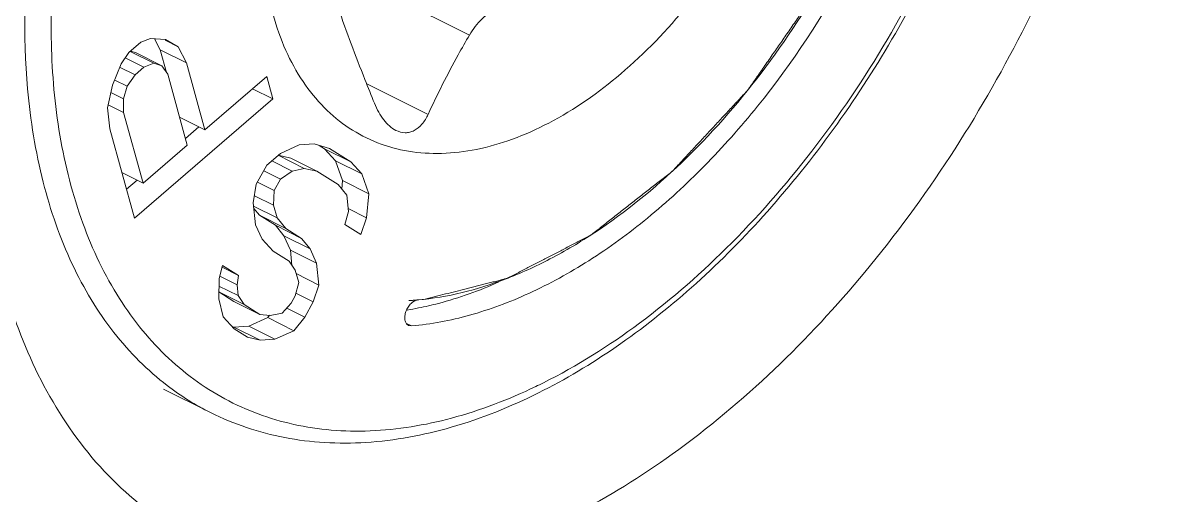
# Model space of a CAD drawing. Header units: millimetres. Extents: x 1177 to 4147, y 93 to 2194.
# Drawn here: x 3563.87 to 3568.16, y 936.746 to 938.529 of the extents above; entities that cross this region are included whole.
import ezdxf

# ---------------------------------------------------------------- set-up
doc = ezdxf.new("R2010")
doc.units = ezdxf.units.MM
doc.header["$LTSCALE"] = 0.1
doc.layers.get('0').update_dxf_attribs({"lineweight": 13})

# ---------------------------------------------------------------- blocks, each defined once
blk = doc.blocks.new('01')
for p, q in [((4021.4733, 923.5747), (4022.3589, 923.1319)), ((4020.5876, 923.0927), (4020.5241, 923.038)), ((4020.5241, 923.038), (4020.5876, 923.0927)), ((4020.6407, 923.1137), (4020.5876, 923.0927)), ((4020.5876, 923.0927), (4020.6407, 923.1137)), ((4020.7207, 923.1083), (4020.6407, 923.1137)), ((4020.6407, 923.1137), (4020.7207, 923.1083)), ((4020.6925, 923.0531), (4020.6628, 923.1122)), ((4020.7904, 923.069), (4020.719, 923.1048)), ((4020.7904, 923.069), (4020.7207, 923.1083)), ((4020.7207, 923.1083), (4020.7904, 923.069)), ((4020.8339, 922.9824), (4020.7904, 923.069)), ((4020.7904, 923.069), (4020.8339, 922.9824)), ((4020.5241, 923.038), (4020.482, 922.9768)), ((4020.482, 922.9768), (4020.5241, 923.038)), ((4020.6048, 922.9586), (4020.5041, 923.0089)), ((4020.658, 922.9796), (4020.5304, 923.0434)), ((4020.5328, 923.0455), (4020.5593, 923.0375)), ((4020.7007, 922.9668), (4020.5593, 923.0375)), ((4020.8339, 922.9824), (4020.6925, 923.0531)), ((4020.7263, 922.9302), (4020.6925, 923.0531)), ((4020.482, 922.9768), (4020.4351, 922.8618)), ((4020.4351, 922.8618), (4020.482, 922.9768)), ((4020.5572, 922.9175), (4020.4733, 922.9595)), ((4020.6048, 922.9586), (4020.5572, 922.9175)), ((4020.5572, 922.9175), (4020.6048, 922.9586)), ((4020.658, 922.9796), (4020.6048, 922.9586)), ((4020.6048, 922.9586), (4020.658, 922.9796)), ((4020.7007, 922.9668), (4020.658, 922.9796)), ((4020.658, 922.9796), (4020.7007, 922.9668)), ((4020.7332, 922.9203), (4020.7007, 922.9668)), ((4020.7007, 922.9668), (4020.7332, 922.9203)), ((4020.9333, 922.621), (4020.8339, 922.9824)), ((4020.8339, 922.9824), (4020.9333, 922.621)), ((4020.5152, 922.8564), (4020.4489, 922.8895)), ((4020.5572, 922.9175), (4020.5152, 922.8564)), ((4020.5152, 922.8564), (4020.5572, 922.9175)), ((4020.8381, 922.5389), (4020.7332, 922.9203)), ((4020.7332, 922.9203), (4020.8381, 922.5389)), ((4021.2665, 922.9085), (4020.9333, 922.621)), ((4020.9333, 922.621), (4021.2665, 922.9085)), ((4021.2997, 922.7881), (4021.2665, 922.9085)), ((4021.2665, 922.9085), (4021.2997, 922.7881)), ((4020.4351, 922.8618), (4020.4096, 922.7405)), ((4020.4096, 922.7405), (4020.4351, 922.8618)), ((4020.4945, 922.7888), (4020.4269, 922.8226)), ((4020.5152, 922.8564), (4020.4945, 922.7888)), ((4020.4945, 922.7888), (4020.5152, 922.8564)), ((4021.2997, 922.7881), (4021.1903, 922.8428)), ((4022.1359, 922.7042), (4021.8051, 922.8696)), ((4020.4952, 922.7149), (4020.4129, 922.7561)), ((4020.4945, 922.7888), (4020.4952, 922.7149)), ((4020.4952, 922.7149), (4020.4945, 922.7888)), ((4021.2997, 922.7881), (4020.5539, 922.1446)), ((4020.5539, 922.1446), (4021.2997, 922.7881)), ((4020.4096, 922.7405), (4020.4213, 922.6264)), ((4020.4213, 922.6264), (4020.4096, 922.7405)), ((4020.6001, 922.3335), (4020.4952, 922.7149)), ((4020.4952, 922.7149), (4020.6001, 922.3335)), ((4020.9333, 922.621), (4020.7967, 922.6893)), ((4020.8284, 922.5742), (4020.9013, 922.6371)), ((4020.5539, 922.1446), (4020.4213, 922.6264)), ((4020.4213, 922.6264), (4020.5539, 922.1446)), ((4020.8381, 922.5389), (4020.6001, 922.3335)), ((4020.6001, 922.3335), (4020.8381, 922.5389)), ((4021.4422, 922.5401), (4021.3401, 922.494)), ((4021.4422, 922.5401), (4021.3401, 922.494)), ((4021.5218, 922.5451), (4021.4422, 922.5401)), ((4021.5218, 922.5451), (4021.4422, 922.5401)), ((4021.6045, 922.5206), (4021.5218, 922.5451)), ((4021.6045, 922.5206), (4021.5218, 922.5451)), ((4021.5774, 922.5194), (4021.5497, 922.5368)), ((4021.7189, 922.4487), (4021.5774, 922.5194)), ((4021.6377, 922.4539), (4021.5774, 922.5194)), ((4021.7189, 922.4487), (4021.6045, 922.5206)), ((4021.7189, 922.4487), (4021.6045, 922.5206)), ((4021.3401, 922.494), (4021.2666, 922.4299)), ((4021.3401, 922.494), (4021.2666, 922.4299)), ((4021.4034, 922.399), (4021.2939, 922.4537)), ((4021.3274, 922.4837), (4021.3958, 922.4683)), ((4021.4688, 922.413), (4021.3274, 922.4837)), ((4021.5372, 922.3976), (4021.3958, 922.4683)), ((4021.7791, 922.3832), (4021.6377, 922.4539)), ((4021.6755, 922.3474), (4021.6377, 922.4539)), ((4021.7791, 922.3832), (4021.7189, 922.4487)), ((4021.7791, 922.3832), (4021.7189, 922.4487)), ((4020.6001, 922.3335), (4020.4863, 922.3904)), ((4021.2666, 922.4299), (4021.2105, 922.3274)), ((4021.2666, 922.4299), (4021.2105, 922.3274)), ((4021.3412, 922.3555), (4021.2518, 922.4002)), ((4021.3412, 922.3555), (4021.4034, 922.399)), ((4021.3412, 922.3555), (4021.4034, 922.399)), ((4021.4034, 922.399), (4021.4688, 922.413)), ((4021.4034, 922.399), (4021.4688, 922.413)), ((4021.4688, 922.413), (4021.5372, 922.3976)), ((4021.4688, 922.413), (4021.5372, 922.3976)), ((4021.5372, 922.3976), (4021.6516, 922.3256)), ((4021.5372, 922.3976), (4021.6516, 922.3256)), ((4020.511, 922.3004), (4020.568, 922.3496)), ((4021.2105, 922.3274), (4021.1943, 922.2273)), ((4021.2105, 922.3274), (4021.1943, 922.2273)), ((4021.3075, 922.2939), (4021.2166, 922.3394)), ((4021.3075, 922.2939), (4021.3412, 922.3555)), ((4021.3075, 922.2939), (4021.3412, 922.3555)), ((4021.6516, 922.3256), (4021.6975, 922.2691)), ((4021.6516, 922.3256), (4021.6975, 922.2691)), ((4021.6709, 922.3019), (4021.6755, 922.3474)), ((4021.817, 922.2767), (4021.6755, 922.3474)), ((4021.817, 922.2767), (4021.7791, 922.3832)), ((4021.817, 922.2767), (4021.7791, 922.3832)), ((4021.3025, 922.2144), (4021.2005, 922.2654)), ((4021.3025, 922.2144), (4021.3075, 922.2939)), ((4021.3025, 922.2144), (4021.3075, 922.2939)), ((4021.6975, 922.2691), (4021.7068, 922.1806)), ((4021.6975, 922.2691), (4021.7068, 922.1806)), ((4021.8038, 922.1472), (4021.817, 922.2767)), ((4021.8038, 922.1472), (4021.817, 922.2767)), ((4021.1943, 922.2273), (4021.2066, 922.1093)), ((4021.1943, 922.2273), (4021.2066, 922.1093)), ((4021.3229, 922.1464), (4021.1961, 922.2098)), ((4021.3229, 922.1464), (4021.3025, 922.2144)), ((4021.3229, 922.1464), (4021.3025, 922.2144)), ((4021.2275, 922.1606), (4021.1974, 922.1976)), ((4021.3689, 922.0899), (4021.2275, 922.1606)), ((4021.3133, 922.1067), (4021.2275, 922.1606)), ((4021.3689, 922.0899), (4021.3229, 922.1464)), ((4021.3689, 922.0899), (4021.3229, 922.1464)), ((4021.7068, 922.1806), (4021.6874, 922.1101)), ((4021.7068, 922.1806), (4021.6874, 922.1101)), ((4021.8038, 922.1472), (4021.7051, 922.1965)), ((4021.7732, 922.0561), (4021.8038, 922.1472)), ((4021.7732, 922.0561), (4021.8038, 922.1472)), ((4021.2066, 922.1093), (4021.2413, 922.0323)), ((4021.2066, 922.1093), (4021.2413, 922.0323)), ((4021.4547, 922.0359), (4021.3133, 922.1067)), ((4021.3592, 922.0502), (4021.3133, 922.1067)), ((4021.4547, 922.0359), (4021.3689, 922.0899)), ((4021.4547, 922.0359), (4021.3689, 922.0899)), ((4021.6874, 922.1101), (4021.7732, 922.0561)), ((4021.6874, 922.1101), (4021.7732, 922.0561)), ((4021.2413, 922.0323), (4021.3016, 921.9668)), ((4021.2413, 922.0323), (4021.3016, 921.9668)), ((4021.5007, 921.9795), (4021.3592, 922.0502)), ((4021.394, 921.9732), (4021.3592, 922.0502)), ((4021.5007, 921.9795), (4021.4547, 922.0359)), ((4021.5007, 921.9795), (4021.4547, 922.0359)), ((4021.3016, 921.9668), (4021.3874, 921.9129)), ((4021.3016, 921.9668), (4021.3874, 921.9129)), ((4021.5354, 921.9025), (4021.394, 921.9732)), ((4021.4027, 921.89), (4021.394, 921.9732)), ((4021.5354, 921.9025), (4021.5007, 921.9795)), ((4021.5354, 921.9025), (4021.5007, 921.9795)), ((4021.3874, 921.9129), (4021.4191, 921.8654)), ((4021.3874, 921.9129), (4021.4191, 921.8654)), ((4021.5477, 921.7844), (4021.5354, 921.9025)), ((4021.5477, 921.7844), (4021.5354, 921.9025)), ((4021.0291, 921.8902), (4021.0097, 921.8197)), ((4021.0291, 921.8902), (4021.0097, 921.8197)), ((4021.1149, 921.8362), (4021.0264, 921.8804)), ((4021.1149, 921.8362), (4021.0291, 921.8902)), ((4021.1149, 921.8362), (4021.0291, 921.8902)), ((4021.1067, 921.7862), (4021.1149, 921.8362)), ((4021.1067, 921.7862), (4021.1149, 921.8362)), ((4021.4191, 921.8654), (4021.4395, 921.7974)), ((4021.4191, 921.8654), (4021.4395, 921.7974)), ((4021.5477, 921.7844), (4021.4249, 921.8458)), ((4021.0097, 921.8197), (4021.0078, 921.7106)), ((4021.0097, 921.8197), (4021.0078, 921.7106)), ((4021.1129, 921.7272), (4021.009, 921.7791)), ((4021.1067, 921.7862), (4021.0134, 921.8329)), ((4021.1129, 921.7272), (4021.1067, 921.7862)), ((4021.1129, 921.7272), (4021.1067, 921.7862)), ((4021.4395, 921.7974), (4021.4202, 921.7269)), ((4021.4395, 921.7974), (4021.4202, 921.7269)), ((4021.5172, 921.6934), (4021.5477, 921.7844)), ((4021.5172, 921.6934), (4021.5477, 921.7844)), ((4021.1446, 921.6797), (4021.0084, 921.7478)), ((4021.0889, 921.6964), (4021.0084, 921.7471)), ((4021.1446, 921.6797), (4021.1129, 921.7272)), ((4021.1446, 921.6797), (4021.1129, 921.7272)), ((4021.4202, 921.7269), (4021.3977, 921.6858)), ((4021.4202, 921.7269), (4021.3977, 921.6858)), ((4021.5172, 921.6934), (4021.4238, 921.7401)), ((4021.0078, 921.7106), (4021.0313, 921.6131)), ((4021.0078, 921.7106), (4021.0313, 921.6131)), ((4021.2303, 921.6257), (4021.0889, 921.6964)), ((4021.2303, 921.6257), (4021.1446, 921.6797)), ((4021.2303, 921.6257), (4021.1446, 921.6797)), ((4021.3977, 921.6858), (4021.3498, 921.6333)), ((4021.3977, 921.6858), (4021.3498, 921.6333)), ((4021.4723, 921.6114), (4021.3744, 921.6603)), ((4021.4723, 921.6114), (4021.5172, 921.6934)), ((4021.4723, 921.6114), (4021.5172, 921.6934)), ((4022.08, 921.7041), (4022.0858, 921.7046)), ((4022.0858, 921.7046), (4022.1194, 921.7081)), ((4021.0313, 921.6131), (4021.0916, 921.5476)), ((4021.0313, 921.6131), (4021.0916, 921.5476)), ((4021.1696, 921.563), (4021.2717, 921.609)), ((4021.2845, 921.6193), (4021.2303, 921.6257)), ((4021.2845, 921.6193), (4021.2303, 921.6257)), ((4021.2717, 921.609), (4021.2818, 921.6214)), ((4021.4131, 921.5383), (4021.2717, 921.609)), ((4021.3498, 921.6333), (4021.2845, 921.6193)), ((4021.3498, 921.6333), (4021.2845, 921.6193)), ((4021.4131, 921.5383), (4021.4723, 921.6114)), ((4021.4131, 921.5383), (4021.4723, 921.6114)), ((4021.08, 921.5602), (4021.09, 921.5579)), ((4021.09, 921.5579), (4021.1696, 921.563)), ((4021.2314, 921.4872), (4021.09, 921.5579)), ((4021.0916, 921.5476), (4021.163, 921.5027)), ((4021.0916, 921.5476), (4021.163, 921.5027)), ((4021.3111, 921.4922), (4021.1696, 921.563)), ((4021.3111, 921.4922), (4021.4131, 921.5383)), ((4021.3111, 921.4922), (4021.4131, 921.5383)), ((4022.0464, 921.5641), (4022.0197, 921.5774)), ((4022.0464, 921.5641), (4022.0297, 921.567)), ((4021.163, 921.5027), (4021.2314, 921.4872)), ((4021.163, 921.5027), (4021.2314, 921.4872)), ((4021.2314, 921.4872), (4021.3111, 921.4922)), ((4021.2314, 921.4872), (4021.3111, 921.4922)), ((4020.9644, 921.0966), (4020.7109, 921.2234))]:
    blk.add_line(p, q)
for centre, radius, start, end in [((4021.7465, 923.3543), 1.7269, 279.21284, 281.29787), ((4021.6192, 922.4041), 1.4623, 232.56694, 243.39728), ((4021.4231, 923.9246), 2.9823, 295.68553, 296.56658)]:
    blk.add_arc(centre, radius, start, end)
for points, knots in [([(4024.408, 927.9837), (4024.52, 927.9277), (4024.7342, 927.7844), (4024.9995, 927.4927), (4025.2056, 927.1331), (4025.3495, 926.7159), (4025.43, 926.2511), (4025.4467, 925.7488), (4025.3999, 925.2198), (4025.2911, 924.6757), (4025.1229, 924.1286), (4024.8992, 923.5908), (4024.6253, 923.0746), (4024.3072, 922.5918), (4023.9522, 922.1534), (4023.568, 921.7692), (4023.1632, 921.4482), (4022.8757, 921.2755), (4022.7309, 921.2031)], [0, 0, 0, 0, 0.046374, 0.094191, 0.144678, 0.198693, 0.256662, 0.318598, 0.384166, 0.452757, 0.523561, 0.595631, 0.66795, 0.739486, 0.809251, 0.876361, 0.940103, 1, 1, 1, 1]), ([(4022.7569, 921.2572), (4022.9384, 921.348), (4023.2982, 921.5751), (4023.7923, 922.0104), (4024.2472, 922.539), (4024.646, 923.1412), (4024.9739, 923.7945), (4025.2187, 924.4745), (4025.3711, 925.1559), (4025.4253, 925.8135), (4025.3789, 926.4234), (4025.2326, 926.9636), (4025.0243, 927.3474), (4024.8124, 927.5925), (4024.6364, 927.7429), (4024.4418, 927.8617), (4024.2308, 927.9478), (4024.0055, 928.0001), (4023.6831, 928.0248), (4023.2518, 927.9643), (4022.9219, 927.8349), (4022.7569, 927.7524)], [0, 0, 0, 0, 0.063265, 0.131823, 0.204585, 0.280032, 0.356417, 0.431911, 0.504761, 0.573445, 0.636852, 0.694489, 0.746724, 0.771287, 0.795134, 0.818602, 0.84206, 0.865879, 0.890399, 0.942508, 1, 1, 1, 1]), ([(4021.5543, 926.7979), (4021.4262, 926.654), (4021.1825, 926.3479), (4020.8632, 925.8508), (4020.5913, 925.3198), (4020.3738, 924.7684), (4020.2161, 924.2104), (4020.1221, 923.6595), (4020.0943, 923.1296), (4020.1214, 922.7866), (4020.1474, 922.6231)], [0, 0, 0, 0, 0.127491, 0.258267, 0.390299, 0.521487, 0.64978, 0.77329, 0.890419, 1, 1, 1, 1]), ([(4022.0464, 921.5641), (4022.1518, 921.5733), (4022.369, 921.6148), (4022.6906, 921.7354), (4023.0127, 921.9132), (4023.329, 922.1446), (4023.6333, 922.4247), (4024.0193, 922.8609), (4024.4317, 923.4879), (4024.7307, 924.1796), (4024.8894, 924.7512), (4024.9634, 925.1714), (4024.9917, 925.5783), (4024.9687, 926.073), (4024.8829, 926.4292), (4024.7882, 926.6397)], [0, 0, 0, 0, 0.049411, 0.10258, 0.159713, 0.220696, 0.28513, 0.352417, 0.492284, 0.633465, 0.702331, 0.76887, 0.832367, 0.892274, 1, 1, 1, 1]), ([(4021.086, 926.4375), (4020.8915, 926.1672), (4020.5475, 925.5934), (4020.237, 924.822), (4020.0707, 924.1909), (4019.9672, 923.5873), (4019.9526, 923.1333), (4019.9784, 922.8415)], [0, 0, 0, 0, 0.260591, 0.521022, 0.64786, 0.770696, 1, 1, 1, 1]), ([(4026.0803, 926.0251), (4026.0803, 925.5445), (4025.9328, 924.5455), (4025.3842, 923.1248), (4024.5583, 921.8501), (4023.8381, 921.1497), (4023.4507, 920.8724)], [0, 0, 0, 0, 0.241612, 0.501416, 0.760461, 1, 1, 1, 1]), ([(4022.0802, 921.7041), (4022.241, 921.7182), (4022.487, 921.7807), (4022.7993, 921.9229), (4023.1279, 922.1181), (4023.5239, 922.4423), (4023.9485, 922.9246), (4024.3135, 923.4858), (4024.6007, 924.0979), (4024.7956, 924.7302), (4024.86, 925.1602), (4024.8724, 925.3703)], [0, 0, 0, 0, 0.098298, 0.151974, 0.208695, 0.330535, 0.461657, 0.598465, 0.736688, 0.871895, 1, 1, 1, 1]), ([(4024.2772, 925.265), (4024.2772, 925.0969), (4024.2392, 924.7487), (4024.0901, 924.2351), (4023.856, 923.7387), (4023.5516, 923.2912), (4023.1964, 922.9208), (4022.8657, 922.6889), (4022.5958, 922.5676), (4022.4014, 922.5114), (4022.2125, 922.4885), (4022.0894, 922.4962), (4022.0306, 922.5059)], [0, 0, 0, 0, 0.128809, 0.266666, 0.408304, 0.547874, 0.679834, 0.799848, 0.854727, 0.906117, 0.954336, 1, 1, 1, 1]), ([(4022.1194, 921.7081), (4022.1378, 921.7127), (4022.1746, 921.7221), (4022.2299, 921.7361), (4022.2851, 921.7501), (4022.3312, 921.7617), (4022.368, 921.7711), (4022.3956, 921.778), (4022.4232, 921.785), (4022.4509, 921.792), (4022.4739, 921.7979), (4022.4923, 921.8025), (4022.5061, 921.806), (4022.5176, 921.809), (4022.5268, 921.8113), (4022.5337, 921.813), (4022.5406, 921.8148), (4022.5464, 921.8162), (4022.551, 921.8174), (4022.5539, 921.8181), (4022.5562, 921.8187), (4022.5579, 921.8192), (4022.5593, 921.8195), (4022.5604, 921.8198), (4022.5609, 921.8199), (4022.5614, 921.82), (4022.5618, 921.8203), (4022.5624, 921.8206), (4022.5634, 921.8211), (4022.5649, 921.8219), (4022.5666, 921.8228), (4022.569, 921.824), (4022.5719, 921.8255), (4022.5766, 921.8279), (4022.5825, 921.831), (4022.5895, 921.8346), (4022.5966, 921.8383), (4022.606, 921.8431), (4022.6177, 921.8492), (4022.6318, 921.8565), (4022.6506, 921.8662), (4022.6741, 921.8783), (4022.7022, 921.8929), (4022.7304, 921.9075), (4022.7586, 921.9221), (4022.7962, 921.9415), (4022.8337, 921.9609), (4022.8713, 921.9804), (4022.8995, 921.9949), (4022.9229, 922.0071), (4022.9417, 922.0168), (4022.9558, 922.0241), (4022.9675, 922.0302), (4022.9769, 922.035), (4022.984, 922.0387), (4022.991, 922.0423), (4022.9969, 922.0454), (4023.0016, 922.0478), (4023.0045, 922.0493), (4023.0069, 922.0505), (4023.0086, 922.0514), (4023.0101, 922.0522), (4023.0111, 922.0527), (4023.0117, 922.053), (4023.0122, 922.0532), (4023.0126, 922.0536), (4023.0132, 922.054), (4023.0142, 922.0548), (4023.0156, 922.0559), (4023.0173, 922.0573), (4023.0196, 922.0591), (4023.0225, 922.0613), (4023.027, 922.0649), (4023.0327, 922.0694), (4023.0396, 922.0747), (4023.0465, 922.0801), (4023.0556, 922.0873), (4023.0671, 922.0962), (4023.0808, 922.107), (4023.0991, 922.1213), (4023.122, 922.1392), (4023.1494, 922.1607), (4023.186, 922.1894), (4023.2318, 922.2252), (4023.2775, 922.261), (4023.3142, 922.2897), (4023.3416, 922.3112), (4023.3645, 922.3291), (4023.3828, 922.3435), (4023.3965, 922.3542), (4023.408, 922.3632), (4023.4171, 922.3703), (4023.424, 922.3757), (4023.4308, 922.3811), (4023.4366, 922.3856), (4023.4411, 922.3891), (4023.4446, 922.3918), (4023.4474, 922.3941), (4023.4494, 922.3956), (4023.4506, 922.3965), (4023.4514, 922.3971), (4023.4522, 922.3981), (4023.4533, 922.3992), (4023.4551, 922.4012), (4023.4578, 922.4041), (4023.461, 922.4075), (4023.4652, 922.4121), (4023.4705, 922.4178), (4023.4769, 922.4246), (4023.4833, 922.4315), (4023.4918, 922.4407), (4023.5024, 922.4521), (4023.5152, 922.4658), (4023.5322, 922.4841), (4023.5534, 922.507), (4023.5789, 922.5344), (4023.6129, 922.571), (4023.6554, 922.6168), (4023.6979, 922.6625), (4023.7318, 922.6991), (4023.7573, 922.7266), (4023.7786, 922.7494), (4023.7956, 922.7677), (4023.8083, 922.7814), (4023.819, 922.7929), (4023.8274, 922.802), (4023.8338, 922.8089), (4023.8402, 922.8158), (4023.8455, 922.8215), (4023.8498, 922.8261), (4023.8529, 922.8295), (4023.8556, 922.8323), (4023.8575, 922.8343), (4023.8585, 922.8355), (4023.8593, 922.8363), (4023.86, 922.8374), (4023.861, 922.8387), (4023.8626, 922.8411), (4023.865, 922.8445), (4023.8678, 922.8486), (4023.8716, 922.8541), (4023.8764, 922.8609), (4023.882, 922.8691), (4023.8877, 922.8772), (4023.8953, 922.8881), (4023.9047, 922.9018), (4023.9161, 922.9181), (4023.9313, 922.9399), (4023.9502, 922.9672), (4023.9729, 922.9999), (4024.0032, 923.0435), (4024.041, 923.0981), (4024.0789, 923.1526), (4024.1092, 923.1962), (4024.1319, 923.2289), (4024.1508, 923.2562), (4024.166, 923.278), (4024.1773, 923.2944), (4024.1887, 923.3107), (4024.1982, 923.3243), (4024.2057, 923.3353), (4024.2105, 923.3421), (4024.2143, 923.3475), (4024.2171, 923.3516), (4024.2195, 923.355), (4024.2211, 923.3574), (4024.2221, 923.3588), (4024.2228, 923.3598), (4024.2233, 923.3609), (4024.2241, 923.3624), (4024.2254, 923.365), (4024.2273, 923.3686), (4024.2296, 923.3731), (4024.2326, 923.379), (4024.2364, 923.3864), (4024.2425, 923.3982), (4024.2501, 923.413), (4024.2591, 923.4307), (4024.2682, 923.4484), (4024.2804, 923.4721), (4024.2955, 923.5016), (4024.3137, 923.5371), (4024.3379, 923.5843), (4024.3682, 923.6434), (4024.3985, 923.7025), (4024.4228, 923.7498), (4024.441, 923.7852), (4024.4561, 923.8148), (4024.4682, 923.8384), (4024.4773, 923.8562), (4024.4864, 923.8739), (4024.494, 923.8887), (4024.5001, 923.9005), (4024.5039, 923.9079), (4024.5069, 923.9138), (4024.5092, 923.9182), (4024.5111, 923.9219), (4024.5124, 923.9245), (4024.5131, 923.926), (4024.5138, 923.927), (4024.5141, 923.9282), (4024.5147, 923.9298), (4024.5156, 923.9325), (4024.517, 923.9363), (4024.5187, 923.941), (4024.5209, 923.9472), (4024.5236, 923.9549), (4024.528, 923.9672), (4024.5335, 923.9827), (4024.5402, 924.0012), (4024.5468, 924.0198), (4024.5556, 924.0445), (4024.5666, 924.0754), (4024.5798, 924.1125), (4024.5975, 924.1619), (4024.6195, 924.2237), (4024.6415, 924.2856), (4024.6592, 924.335), (4024.6724, 924.3721), (4024.6834, 924.403), (4024.6922, 924.4277), (4024.6988, 924.4463), (4024.7055, 924.4648), (4024.711, 924.4803), (4024.7154, 924.4926), (4024.7181, 924.5003), (4024.7203, 924.5065), (4024.722, 924.5112), (4024.7234, 924.515), (4024.7243, 924.5177), (4024.7249, 924.5193), (4024.7253, 924.5204), (4024.7255, 924.5216), (4024.7259, 924.5232), (4024.7264, 924.5259), (4024.7272, 924.5298), (4024.7282, 924.5345), (4024.7295, 924.5407), (4024.7311, 924.5485), (4024.7337, 924.561), (4024.7369, 924.5766), (4024.7407, 924.5954), (4024.7446, 924.6141), (4024.7497, 924.6391), (4024.7562, 924.6703), (4024.7639, 924.7078), (4024.7742, 924.7577), (4024.7871, 924.8202), (4024.8025, 924.8951), (4024.818, 924.9701), (4024.8334, 925.045), (4024.8437, 925.095), (4024.8488, 925.1199)], [0, 0, 0, 0, 0.015625, 0.03125, 0.046875, 0.0625, 0.070312, 0.078125, 0.085938, 0.09375, 0.101562, 0.105469, 0.109375, 0.113281, 0.115234, 0.117188, 0.119141, 0.121094, 0.12207, 0.123047, 0.123535, 0.124023, 0.124512, 0.124756, 0.124878, 0.125, 0.125122, 0.125244, 0.125488, 0.125977, 0.126465, 0.126953, 0.12793, 0.128906, 0.130859, 0.132812, 0.134766, 0.136719, 0.140625, 0.144531, 0.148438, 0.15625, 0.164062, 0.171875, 0.179688, 0.1875, 0.203125, 0.210938, 0.21875, 0.226562, 0.230469, 0.234375, 0.238281, 0.240234, 0.242188, 0.244141, 0.246094, 0.24707, 0.248047, 0.248535, 0.249023, 0.249512, 0.249756, 0.249878, 0.25, 0.250122, 0.250244, 0.250488, 0.250977, 0.251465, 0.251953, 0.25293, 0.253906, 0.255859, 0.257812, 0.259766, 0.261719, 0.265625, 0.269531, 0.273438, 0.28125, 0.289062, 0.296875, 0.3125, 0.328125, 0.335938, 0.34375, 0.351562, 0.355469, 0.359375, 0.363281, 0.365234, 0.367188, 0.369141, 0.371094, 0.37207, 0.373047, 0.374023, 0.374512, 0.374756, 0.375, 0.375244, 0.375488, 0.375977, 0.376953, 0.37793, 0.378906, 0.380859, 0.382812, 0.384766, 0.386719, 0.390625, 0.394531, 0.398438, 0.40625, 0.414062, 0.421875, 0.4375, 0.453125, 0.460938, 0.46875, 0.476562, 0.480469, 0.484375, 0.488281, 0.490234, 0.492188, 0.494141, 0.496094, 0.49707, 0.498047, 0.499023, 0.499512, 0.499756, 0.5, 0.500244, 0.500488, 0.500977, 0.501953, 0.50293, 0.503906, 0.505859, 0.507812, 0.509766, 0.511719, 0.515625, 0.519531, 0.523438, 0.53125, 0.539062, 0.546875, 0.5625, 0.578125, 0.585938, 0.59375, 0.601562, 0.605469, 0.609375, 0.613281, 0.617188, 0.619141, 0.621094, 0.62207, 0.623047, 0.624023, 0.624512, 0.624756, 0.625, 0.625244, 0.625488, 0.625977, 0.626953, 0.62793, 0.628906, 0.630859, 0.632812, 0.636719, 0.640625, 0.644531, 0.648438, 0.65625, 0.664062, 0.671875, 0.6875, 0.703125, 0.710938, 0.71875, 0.726562, 0.730469, 0.734375, 0.738281, 0.742188, 0.744141, 0.746094, 0.74707, 0.748047, 0.749023, 0.749512, 0.749756, 0.75, 0.750244, 0.750488, 0.750977, 0.751953, 0.75293, 0.753906, 0.755859, 0.757812, 0.761719, 0.765625, 0.769531, 0.773438, 0.78125, 0.789062, 0.796875, 0.8125, 0.828125, 0.835938, 0.84375, 0.851562, 0.855469, 0.859375, 0.863281, 0.867188, 0.869141, 0.871094, 0.87207, 0.873047, 0.874023, 0.874512, 0.874756, 0.875, 0.875244, 0.875488, 0.875977, 0.876953, 0.87793, 0.878906, 0.880859, 0.882812, 0.886719, 0.890625, 0.894531, 0.898438, 0.90625, 0.914062, 0.921875, 0.9375, 0.953125, 0.96875, 0.984375, 1, 1, 1, 1]), ([(4022.0306, 922.5059), (4021.9736, 922.5154), (4021.8617, 922.5456), (4021.707, 922.6258), (4021.5708, 922.7385), (4021.4556, 922.8812), (4021.3631, 923.0511), (4021.2689, 923.318), (4021.2412, 923.5376), (4021.2373, 923.6876)], [0, 0, 0, 0, 0.112144, 0.222945, 0.335495, 0.452637, 0.576612, 0.708875, 1, 1, 1, 1]), ([(4022.7256, 923.3152), (4022.689, 923.3193), (4022.6156, 923.3189), (4022.5108, 923.2864), (4022.4219, 923.222), (4022.3777, 923.1636), (4022.3589, 923.1319)], [0, 0, 0, 0, 0.25391, 0.50015, 0.74593, 1, 1, 1, 1]), ([(4021.8474, 922.7639), (4021.8298, 922.8068), (4021.7611, 922.9768), (4021.6964, 923.1486), (4021.652, 923.2783)], [0, 0, 0, 0, 0.252572, 1, 1, 1, 1]), ([(4022.3589, 923.1319), (4022.3381, 923.0968), (4022.2584, 922.9571), (4022.1865, 922.813), (4022.1359, 922.7042)], [0, 0, 0, 0, 0.253652, 1, 1, 1, 1]), ([(4019.9784, 922.8415), (4019.9934, 922.6723), (4020.0454, 922.3487), (4020.1995, 921.902), (4020.3905, 921.5827), (4020.5755, 921.3729), (4020.6774, 921.2835), (4020.7304, 921.243)], [0, 0, 0, 0, 0.280678, 0.538835, 0.776684, 0.889751, 1, 1, 1, 1]), ([(4021.9627, 922.6181), (4021.9371, 922.6309), (4021.903, 922.6635), (4021.869, 922.7163), (4021.8542, 922.7475), (4021.8474, 922.7639)], [0, 0, 0, 0, 0.453872, 0.717726, 1, 1, 1, 1]), ([(4022.1359, 922.7042), (4022.1272, 922.6854), (4022.107, 922.6517), (4022.0702, 922.6201), (4022.0375, 922.6075), (4022.0037, 922.6034), (4021.978, 922.6105), (4021.9627, 922.6181)], [0, 0, 0, 0, 0.285229, 0.534625, 0.650237, 0.763798, 1, 1, 1, 1]), ([(4020.1474, 922.6231), (4020.1733, 922.4605), (4020.2474, 922.1521), (4020.4103, 921.798), (4020.5768, 921.559), (4020.7157, 921.405), (4020.8699, 921.2739), (4021.0385, 921.167), (4021.2199, 921.085), (4021.4127, 921.0286), (4021.6154, 920.9983), (4021.9019, 920.9927), (4022.2796, 921.0552), (4022.5702, 921.1671), (4022.7157, 921.237)], [0, 0, 0, 0, 0.140907, 0.270048, 0.330899, 0.389747, 0.447134, 0.503687, 0.560085, 0.61702, 0.675146, 0.735047, 0.861785, 1, 1, 1, 1]), ([(4022.0848, 921.6608), (4022.1207, 921.6679), (4022.2686, 921.7022), (4022.4122, 921.7542), (4022.5175, 921.8012)], [0, 0, 0, 0, 0.240942, 1, 1, 1, 1]), ([(4022.0297, 921.567), (4022.0249, 921.5694), (4022.016, 921.5781), (4022.0099, 921.5968), (4022.0101, 921.6191), (4022.0161, 921.6429), (4022.0275, 921.6658), (4022.0463, 921.6897), (4022.0666, 921.7029), (4022.0802, 921.7041)], [0, 0, 0, 0, 0.093443, 0.201847, 0.329891, 0.473073, 0.621952, 0.765507, 1, 1, 1, 1]), ([(4022.0314, 921.7007), (4022.0348, 921.7008), (4022.0418, 921.7012), (4022.0505, 921.7018), (4022.0566, 921.7022), (4022.0597, 921.7025), (4022.0614, 921.7026), (4022.0628, 921.7027), (4022.0639, 921.7028), (4022.0647, 921.7028), (4022.0653, 921.7029), (4022.0657, 921.7029), (4022.066, 921.7029), (4022.0662, 921.703), (4022.0666, 921.703), (4022.0673, 921.7031), (4022.0684, 921.7031), (4022.0701, 921.7033), (4022.0723, 921.7035), (4022.0757, 921.7037), (4022.0783, 921.704), (4022.08, 921.7041)], [0, 0, 0, 0, 0.25, 0.5, 0.625, 0.6875, 0.71875, 0.75, 0.78125, 0.796875, 0.8125, 0.820312, 0.828125, 0.832031, 0.835938, 0.84375, 0.859375, 0.875, 0.90625, 0.9375, 1, 1, 1, 1]), ([(4023.4507, 920.8724), (4023.1158, 920.6326), (4022.4361, 920.2635), (4021.4803, 920.1783), (4020.8413, 920.4061), (4020.2905, 920.8072), (4020.0235, 921.2751), (4019.9081, 921.6065)], [0, 0, 0, 0, 0.287669, 0.529806, 0.642155, 0.754919, 1, 1, 1, 1]), ([(4022.7309, 921.2031), (4022.5803, 921.1278), (4022.2778, 921.0057), (4021.8829, 920.9321), (4021.5802, 920.9307), (4021.3642, 920.9572), (4021.1576, 921.0111), (4021.0271, 921.0653), (4020.9644, 921.0966)], [0, 0, 0, 0, 0.275556, 0.530421, 0.651633, 0.769627, 0.885381, 1, 1, 1, 1])]:
    blk.add_open_spline(points, degree=3, knots=knots)

msp = doc.modelspace()

# ---------------------------------------------------------------- block references
at = {"xscale": 0.7, "yscale": 0.7, "zscale": 0.7}
msp.add_blockref('01', (749.9034, 292.2903), dxfattribs=at)

doc.saveas('drawing.dxf')
